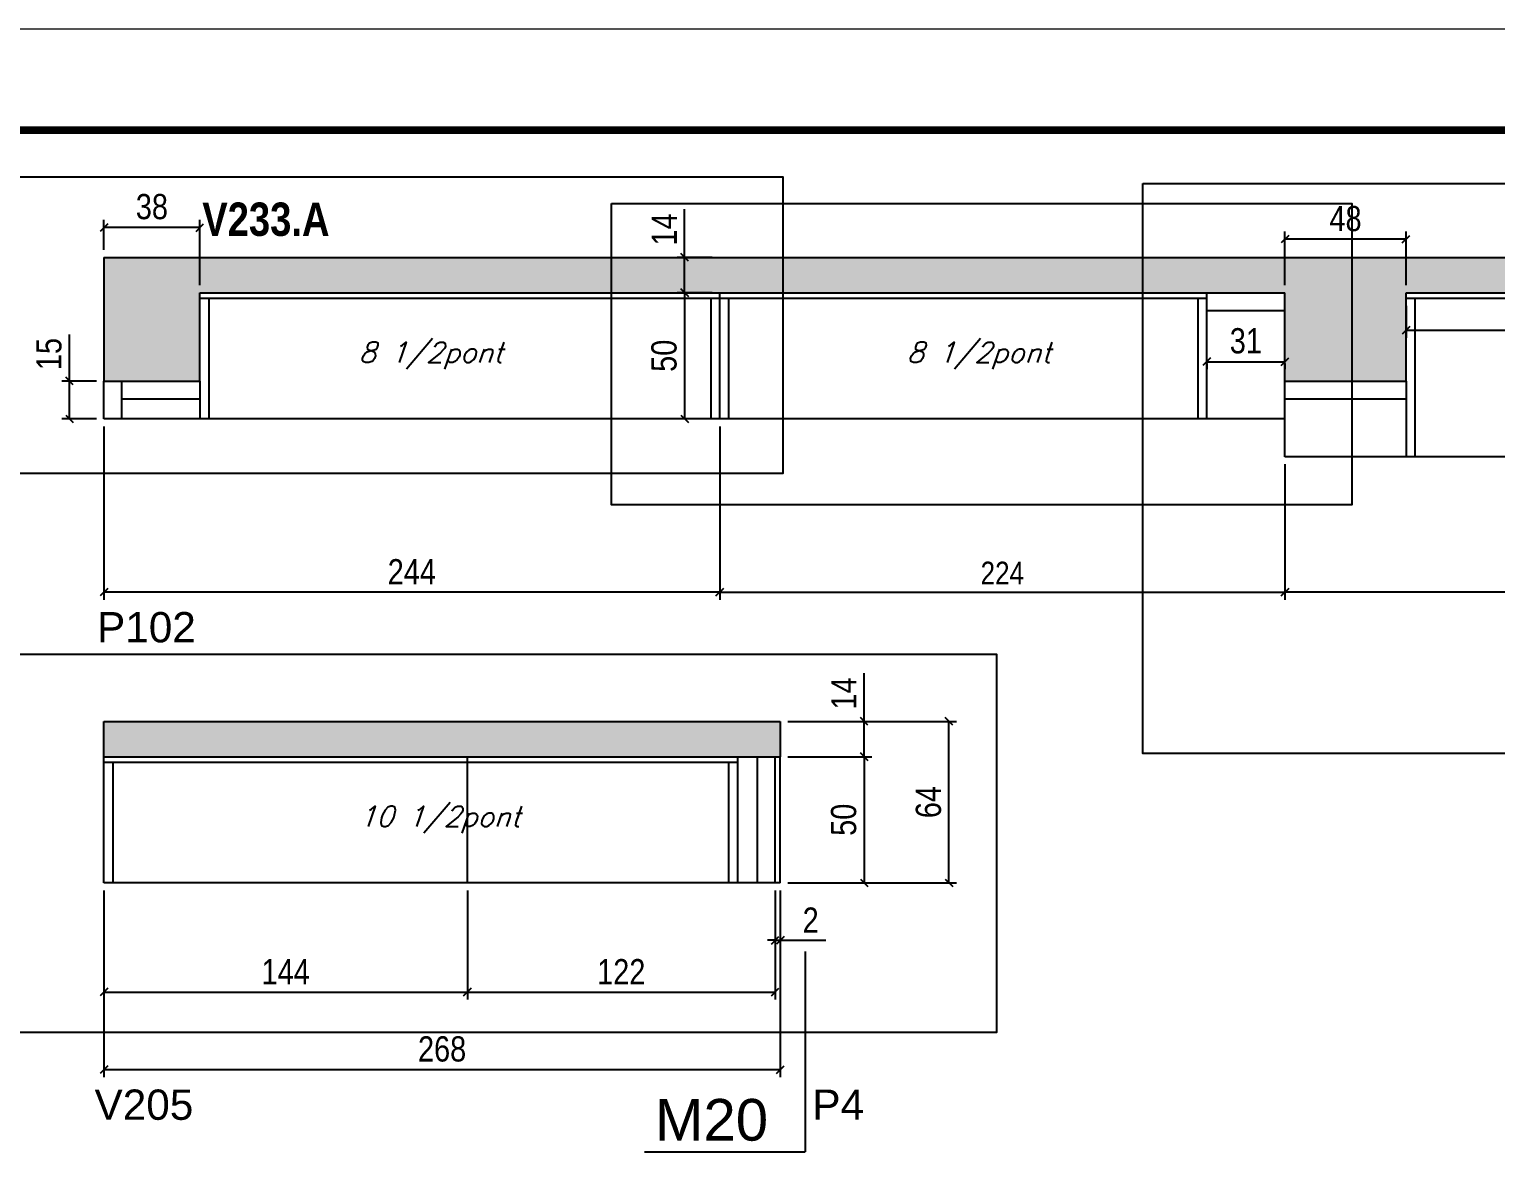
# Model space of a CAD drawing. Extents: x 2603 to 22413, y 1253 to 30260.
# Drawn here: x 7714 to 8295, y 17934 to 18383 of the extents above; entities that cross this region are included whole.
import ezdxf

# ---------------------------------------------------------------- set-up
doc = ezdxf.new("R2010")
doc.units = 0
doc.linetypes.add('DASHED', pattern=[0.75, 0.5, -0.25])
for name, color, linetype in [('5', 5, 'Continuous'), ('COTA', 241, 'Continuous'), ('NOMENCLATURA', 7, 'Continuous'), ('Painéis', 200, 'Continuous'), ('SARR_2.2x7', 40, 'Continuous'), ('SARR_3.5x7', 81, 'Continuous'), ('texto', 7, 'Continuous')]:
    doc.layers.add(name, color=color, linetype=linetype)
doc.layers.add('Folhas', color=255, linetype='Continuous', lineweight=9)
doc.layers.add('SARRAFO DE PRESSAO', color=251, linetype='DASHED', lineweight=9)
doc.styles.add('COTA TECNICA', font='techl___.ttf', dxfattribs={"height": 10})
doc.styles.add('COTA TECNICA-50', font='techl___.ttf', dxfattribs={"height": 9})
doc.styles.add('Romans', font='romans.shx')
doc.styles.get("Standard").update_dxf_attribs({"font": 'arial.ttf'})
doc.styles.add('TECNICA', font='techb___.ttf', dxfattribs={"height": 10})
doc.dimstyles.new('COTA PAINEL-50', dxfattribs={"dimtxt": 9, "dimasz": 3, "dimexe": 3, "dimexo": 3, "dimgap": 3, "dimtad": 1, "dimdec": 1, "dimzin": 12, "dimdsep": 46, "dimtxsty": 'COTA TECNICA-50', "dimblk1": 'OBLIQUE', "dimblk2": 'OBLIQUE', "dimsah": 1, "dimcen": 0.9, "dimclrd": 4, "dimclre": 4, "dimclrt": 240, "dimadec": 1, "dimazin": 3, "dimtfac": 1, "dimtdec": 1, "dimtmove": 0, "dimatfit": 3, "dimfxl": 1, "dimtolj": 1, "dimtzin": 12, "dimarcsym": 0})
doc.dimstyles.new('PAINEL', dxfattribs={"dimtxt": 10, "dimasz": 3, "dimexe": 3, "dimexo": 3, "dimgap": 3, "dimtad": 1, "dimdec": 1, "dimzin": 12, "dimdsep": 46, "dimtxsty": 'COTA TECNICA', "dimblk1": 'OBLIQUE', "dimblk2": 'OBLIQUE', "dimsah": 1, "dimcen": 0.9, "dimclrd": 4, "dimclre": 4, "dimclrt": 240, "dimadec": 1, "dimazin": 3, "dimtfac": 1, "dimtdec": 1, "dimtmove": 0, "dimatfit": 3, "dimfxl": 1, "dimtolj": 1, "dimtzin": 12, "dimarcsym": 0})

# ---------------------------------------------------------------- blocks, each defined once
blk = doc.blocks.new('9999999999')
at = {"layer": 'Folhas'}
blk.add_lwpolyline([(98138.98, 34190.21), (99623.98, 34190.21), (99623.98, 35240.21), (98138.98, 35240.21)], close=True, dxfattribs=at)
at = {"layer": 'Folhas', "color": 30, "const_width": 3}
blk.add_lwpolyline([(98213.98, 34230.21), (99583.98, 34230.21), (99583.98, 35200.21), (98213.98, 35200.21)], close=True, dxfattribs=at)
blk = doc.blocks.new('_Oblique')
at = {"color": 0, "linetype": 'ByBlock', "lineweight": -2}
blk.add_line((-0.5, -0.5), (0.5, 0.5), dxfattribs=at)
blk = doc.blocks.new('*D370')
at = {"layer": 'COTA', "color": 4, "linetype": 'ByBlock', "lineweight": -2, "transparency": 16777216}
for p, q in [((7987.71, 18226.08), (7987.71, 18157.43)), ((8211.71, 18211.08), (8211.71, 18157.43)), ((7987.71, 18160.43), (8211.71, 18160.43))]:
    blk.add_line(p, q, dxfattribs=at)
at = {"layer": 'Defpoints', "color": 0, "linetype": 'ByBlock', "transparency": 16777216}
for p in [(7987.71, 18229.08), (8211.71, 18214.08), (8211.71, 18160.43)]:
    blk.add_point(p, dxfattribs=at)
at = {"layer": 'COTA', "color": 4, "linetype": 'ByBlock', "lineweight": -2, "transparency": 16777216, "xscale": 3, "yscale": 3, "zscale": 3, "rotation": 180}
blk.add_blockref('_Oblique', (7987.71, 18160.43), dxfattribs=at)
at = {"layer": 'COTA', "color": 4, "linetype": 'ByBlock', "lineweight": -2, "transparency": 16777216, "xscale": 3, "yscale": 3, "zscale": 3}
blk.add_blockref('_Oblique', (8211.71, 18160.43), dxfattribs=at)
at = {"layer": 'COTA', "color": 240, "linetype": 'ByBlock', "transparency": 16777216, "insert": (8099.71, 18167.99), "char_height": 9, "attachment_point": 5, "style": 'COTA TECNICA-50'}
blk.add_mtext('\\A1;224', dxfattribs=at)
blk = doc.blocks.new('*D2114')
at = {"layer": 'COTA', "color": 4, "linetype": 'ByBlock', "lineweight": -2, "transparency": 16777216}
for p, q in [((7743.71, 18226.08), (7743.71, 18157.43)), ((7987.71, 18226.08), (7987.71, 18157.43)), ((7987.71, 18160.43), (7743.71, 18160.43))]:
    blk.add_line(p, q, dxfattribs=at)
at = {"layer": 'Defpoints', "color": 0, "linetype": 'ByBlock', "transparency": 16777216}
for p in [(7743.71, 18229.08), (7987.71, 18229.08), (7743.71, 18160.43)]:
    blk.add_point(p, dxfattribs=at)
at = {"layer": 'COTA', "color": 4, "linetype": 'ByBlock', "lineweight": -2, "transparency": 16777216, "xscale": 3, "yscale": 3, "zscale": 3, "rotation": 180}
blk.add_blockref('_Oblique', (7743.71, 18160.43), dxfattribs=at)
at = {"layer": 'COTA', "color": 4, "linetype": 'ByBlock', "lineweight": -2, "transparency": 16777216, "xscale": 3, "yscale": 3, "zscale": 3}
blk.add_blockref('_Oblique', (7987.71, 18160.43), dxfattribs=at)
at = {"layer": 'COTA', "color": 240, "linetype": 'ByBlock', "transparency": 16777216, "insert": (7865.71, 18168.5), "char_height": 10, "attachment_point": 5, "style": 'COTA TECNICA'}
blk.add_mtext('\\A1;244', dxfattribs=at)
blk = doc.blocks.new('*D2115')
at = {"layer": 'COTA', "color": 4, "linetype": 'ByBlock', "lineweight": -2, "transparency": 16777216}
for p, q in [((7730.05, 18244.08), (7730.05, 18262.46)), ((7740.71, 18244.08), (7727.05, 18244.08)), ((7730.05, 18229.08), (7730.05, 18244.08)), ((7740.71, 18229.08), (7727.05, 18229.08))]:
    blk.add_line(p, q, dxfattribs=at)
at = {"layer": 'Defpoints', "color": 0, "linetype": 'ByBlock', "transparency": 16777216}
for p in [(7730.05, 18244.08), (7743.71, 18244.08), (7743.71, 18229.08)]:
    blk.add_point(p, dxfattribs=at)
at = {"layer": 'COTA', "color": 4, "linetype": 'ByBlock', "lineweight": -2, "transparency": 16777216, "xscale": 3, "yscale": 3, "zscale": 3}
for p, rotation in [((7730.05, 18244.08), 90), ((7730.05, 18229.08), 270)]:
    blk.add_blockref('_Oblique', p, dxfattribs=dict(at, rotation=rotation))
at = {"layer": 'COTA', "color": 240, "linetype": 'ByBlock', "transparency": 16777216, "insert": (7721.94, 18254.77), "char_height": 10, "attachment_point": 5, "rotation": 90, "style": 'COTA TECNICA'}
blk.add_mtext('\\A1;15', dxfattribs=at)
blk = doc.blocks.new('*D2116')
at = {"layer": 'COTA', "color": 4, "linetype": 'ByBlock', "lineweight": -2, "transparency": 16777216}
for p, q in [((8211.71, 18211.08), (8211.71, 18157.43)), ((8455.71, 18211.08), (8455.71, 18157.43)), ((8455.71, 18160.43), (8211.71, 18160.43))]:
    blk.add_line(p, q, dxfattribs=at)
at = {"layer": 'Defpoints', "color": 0, "linetype": 'ByBlock', "transparency": 16777216}
for p in [(8211.71, 18214.08), (8455.71, 18214.08), (8211.71, 18160.43)]:
    blk.add_point(p, dxfattribs=at)
at = {"layer": 'COTA', "color": 4, "linetype": 'ByBlock', "lineweight": -2, "transparency": 16777216, "xscale": 3, "yscale": 3, "zscale": 3, "rotation": 180}
blk.add_blockref('_Oblique', (8211.71, 18160.43), dxfattribs=at)
at = {"layer": 'COTA', "color": 4, "linetype": 'ByBlock', "lineweight": -2, "transparency": 16777216, "xscale": 3, "yscale": 3, "zscale": 3}
blk.add_blockref('_Oblique', (8455.71, 18160.43), dxfattribs=at)
at = {"layer": 'COTA', "color": 240, "linetype": 'ByBlock', "transparency": 16777216, "insert": (8333.71, 18168.5), "char_height": 10, "attachment_point": 5, "style": 'COTA TECNICA'}
blk.add_mtext('\\A1;244', dxfattribs=at)
blk = doc.blocks.new('*D2117')
at = {"layer": 'COTA', "color": 4, "linetype": 'ByBlock', "lineweight": -2, "transparency": 16777216}
for p, q in [((8180.71, 18251.73), (8211.71, 18251.73)), ((8180.71, 18251.08), (8180.71, 18248.73)), ((8211.71, 18251.08), (8211.71, 18248.73))]:
    blk.add_line(p, q, dxfattribs=at)
at = {"layer": 'Defpoints', "color": 0, "linetype": 'ByBlock', "transparency": 16777216}
for p in [(8180.71, 18254.08), (8211.71, 18254.08), (8211.71, 18251.73)]:
    blk.add_point(p, dxfattribs=at)
at = {"layer": 'COTA', "color": 4, "linetype": 'ByBlock', "lineweight": -2, "transparency": 16777216, "xscale": 3, "yscale": 3, "zscale": 3, "rotation": 180}
blk.add_blockref('_Oblique', (8180.71, 18251.73), dxfattribs=at)
at = {"layer": 'COTA', "color": 4, "linetype": 'ByBlock', "lineweight": -2, "transparency": 16777216, "xscale": 3, "yscale": 3, "zscale": 3}
blk.add_blockref('_Oblique', (8211.71, 18251.73), dxfattribs=at)
at = {"layer": 'COTA', "color": 240, "linetype": 'ByBlock', "transparency": 16777216, "insert": (8196.21, 18259.95), "char_height": 10, "attachment_point": 5, "style": 'COTA TECNICA'}
blk.add_mtext('\\A1;31', dxfattribs=at)
blk = doc.blocks.new('*D2118')
at = {"layer": 'COTA', "color": 4, "linetype": 'ByBlock', "lineweight": -2, "transparency": 16777216}
for p, q in [((8211.71, 18282.08), (8211.71, 18303.28)), ((8259.71, 18300.28), (8211.71, 18300.28)), ((8259.71, 18282.08), (8259.71, 18303.28))]:
    blk.add_line(p, q, dxfattribs=at)
at = {"layer": 'Defpoints', "color": 0, "linetype": 'ByBlock', "transparency": 16777216}
for p in [(8211.71, 18300.28), (8211.71, 18279.08), (8259.71, 18279.08)]:
    blk.add_point(p, dxfattribs=at)
at = {"layer": 'COTA', "color": 4, "linetype": 'ByBlock', "lineweight": -2, "transparency": 16777216, "xscale": 3, "yscale": 3, "zscale": 3, "rotation": 180}
blk.add_blockref('_Oblique', (8211.71, 18300.28), dxfattribs=at)
at = {"layer": 'COTA', "color": 4, "linetype": 'ByBlock', "lineweight": -2, "transparency": 16777216, "xscale": 3, "yscale": 3, "zscale": 3}
blk.add_blockref('_Oblique', (8259.71, 18300.28), dxfattribs=at)
at = {"layer": 'COTA', "color": 240, "linetype": 'ByBlock', "transparency": 16777216, "insert": (8235.71, 18308.38), "char_height": 10, "attachment_point": 5, "style": 'COTA TECNICA'}
blk.add_mtext('\\A1;48', dxfattribs=at)
blk = doc.blocks.new('*D2119')
at = {"layer": 'COTA', "color": 4, "linetype": 'ByBlock', "lineweight": -2, "transparency": 16777216}
for p, q in [((7743.71, 18296.08), (7743.71, 18307.88)), ((7781.71, 18304.88), (7743.71, 18304.88)), ((7781.71, 18282.08), (7781.71, 18307.88))]:
    blk.add_line(p, q, dxfattribs=at)
at = {"layer": 'Defpoints', "color": 0, "linetype": 'ByBlock', "transparency": 16777216}
for p in [(7743.71, 18304.88), (7743.71, 18293.08), (7781.71, 18279.08)]:
    blk.add_point(p, dxfattribs=at)
at = {"layer": 'COTA', "color": 4, "linetype": 'ByBlock', "lineweight": -2, "transparency": 16777216, "xscale": 3, "yscale": 3, "zscale": 3, "rotation": 180}
blk.add_blockref('_Oblique', (7743.71, 18304.88), dxfattribs=at)
at = {"layer": 'COTA', "color": 4, "linetype": 'ByBlock', "lineweight": -2, "transparency": 16777216, "xscale": 3, "yscale": 3, "zscale": 3}
blk.add_blockref('_Oblique', (7781.71, 18304.88), dxfattribs=at)
at = {"layer": 'COTA', "color": 240, "linetype": 'ByBlock', "transparency": 16777216, "insert": (7762.71, 18313.12), "char_height": 10, "attachment_point": 5, "style": 'COTA TECNICA'}
blk.add_mtext('\\A1;38', dxfattribs=at)
blk = doc.blocks.new('*D2127')
at = {"layer": 'COTA', "color": 4, "linetype": 'ByBlock', "lineweight": -2, "transparency": 16777216}
for p, q in [((7743.71, 18042.23), (7743.71, 17968.24)), ((8011.71, 18042.23), (8011.71, 17968.24)), ((7743.71, 17971.24), (8011.71, 17971.24))]:
    blk.add_line(p, q, dxfattribs=at)
at = {"layer": 'Defpoints', "color": 0, "linetype": 'ByBlock', "transparency": 16777216}
for p in [(7743.71, 18045.23), (8011.71, 18045.23), (8011.71, 17971.24)]:
    blk.add_point(p, dxfattribs=at)
at = {"layer": 'COTA', "color": 4, "linetype": 'ByBlock', "lineweight": -2, "transparency": 16777216, "xscale": 3, "yscale": 3, "zscale": 3, "rotation": 180}
blk.add_blockref('_Oblique', (7743.71, 17971.24), dxfattribs=at)
at = {"layer": 'COTA', "color": 4, "linetype": 'ByBlock', "lineweight": -2, "transparency": 16777216, "xscale": 3, "yscale": 3, "zscale": 3}
blk.add_blockref('_Oblique', (8011.71, 17971.24), dxfattribs=at)
at = {"layer": 'COTA', "color": 240, "linetype": 'ByBlock', "transparency": 16777216, "insert": (7877.71, 17979.37), "char_height": 10, "attachment_point": 5, "style": 'COTA TECNICA'}
blk.add_mtext('\\A1;268', dxfattribs=at)
blk = doc.blocks.new('*D2128')
at = {"layer": 'COTA', "color": 4, "linetype": 'ByBlock', "lineweight": -2, "transparency": 16777216}
for p, q in [((8009.71, 18042.23), (8009.71, 18019.47)), ((8011.71, 18042.23), (8011.71, 18019.47)), ((8009.71, 18022.47), (8006.71, 18022.47)), ((8009.71, 18022.47), (8011.71, 18022.47)), ((8011.71, 18022.47), (8029.82, 18022.47))]:
    blk.add_line(p, q, dxfattribs=at)
at = {"layer": 'Defpoints', "color": 0, "linetype": 'ByBlock', "transparency": 16777216}
for p in [(8009.71, 18045.23), (8011.71, 18045.23), (8011.71, 18022.47)]:
    blk.add_point(p, dxfattribs=at)
at = {"layer": 'COTA', "color": 4, "linetype": 'ByBlock', "lineweight": -2, "transparency": 16777216, "xscale": 3, "yscale": 3, "zscale": 3}
blk.add_blockref('_Oblique', (8009.71, 18022.47), dxfattribs=at)
at = {"layer": 'COTA', "color": 4, "linetype": 'ByBlock', "lineweight": -2, "transparency": 16777216, "xscale": 3, "yscale": 3, "zscale": 3, "rotation": 180}
blk.add_blockref('_Oblique', (8011.71, 18022.47), dxfattribs=at)
at = {"layer": 'COTA', "color": 240, "linetype": 'ByBlock', "transparency": 16777216, "insert": (8023.77, 18030.47), "char_height": 10, "attachment_point": 5, "style": 'COTA TECNICA'}
blk.add_mtext('\\A1;2', dxfattribs=at)
blk = doc.blocks.new('*D2081')
at = {"layer": 'COTA', "color": 4, "linetype": 'ByBlock', "lineweight": -2, "transparency": 16777216}
for p, q in [((7743.71, 18042.23), (7743.71, 17998.98)), ((7887.71, 18042.23), (7887.71, 17998.98)), ((7743.71, 18001.98), (7887.71, 18001.98))]:
    blk.add_line(p, q, dxfattribs=at)
at = {"layer": 'Defpoints', "color": 0, "linetype": 'ByBlock', "transparency": 16777216}
for p in [(7743.71, 18045.23), (7887.71, 18045.23), (7887.71, 18001.98)]:
    blk.add_point(p, dxfattribs=at)
at = {"layer": 'COTA', "color": 4, "linetype": 'ByBlock', "lineweight": -2, "transparency": 16777216, "xscale": 3, "yscale": 3, "zscale": 3, "rotation": 180}
blk.add_blockref('_Oblique', (7743.71, 18001.98), dxfattribs=at)
at = {"layer": 'COTA', "color": 4, "linetype": 'ByBlock', "lineweight": -2, "transparency": 16777216, "xscale": 3, "yscale": 3, "zscale": 3}
blk.add_blockref('_Oblique', (7887.71, 18001.98), dxfattribs=at)
at = {"layer": 'COTA', "color": 240, "linetype": 'ByBlock', "transparency": 16777216, "insert": (7815.71, 18010.05), "char_height": 10, "attachment_point": 5, "style": 'COTA TECNICA'}
blk.add_mtext('\\A1;144', dxfattribs=at)
blk = doc.blocks.new('*D2082')
at = {"layer": 'COTA', "color": 4, "linetype": 'ByBlock', "lineweight": -2, "transparency": 16777216}
for p, q in [((7887.71, 18042.23), (7887.71, 17998.98)), ((8009.71, 18042.23), (8009.71, 17998.98)), ((7887.71, 18001.98), (8009.71, 18001.98))]:
    blk.add_line(p, q, dxfattribs=at)
at = {"layer": 'Defpoints', "color": 0, "linetype": 'ByBlock', "transparency": 16777216}
for p in [(7887.71, 18045.23), (8009.71, 18045.23), (8009.71, 18001.98)]:
    blk.add_point(p, dxfattribs=at)
at = {"layer": 'COTA', "color": 4, "linetype": 'ByBlock', "lineweight": -2, "transparency": 16777216, "xscale": 3, "yscale": 3, "zscale": 3, "rotation": 180}
blk.add_blockref('_Oblique', (7887.71, 18001.98), dxfattribs=at)
at = {"layer": 'COTA', "color": 4, "linetype": 'ByBlock', "lineweight": -2, "transparency": 16777216, "xscale": 3, "yscale": 3, "zscale": 3}
blk.add_blockref('_Oblique', (8009.71, 18001.98), dxfattribs=at)
at = {"layer": 'COTA', "color": 240, "linetype": 'ByBlock', "transparency": 16777216, "insert": (7948.71, 18010.03), "char_height": 10, "attachment_point": 5, "style": 'COTA TECNICA'}
blk.add_mtext('\\A1;122', dxfattribs=at)
blk = doc.blocks.new('*D2083')
at = {"layer": 'COTA', "color": 4, "linetype": 'ByBlock', "lineweight": -2, "transparency": 16777216}
for p, q in [((7984.71, 18279.08), (7970.81, 18279.08)), ((7973.81, 18279.08), (7973.81, 18229.08)), ((7984.71, 18229.08), (7970.81, 18229.08))]:
    blk.add_line(p, q, dxfattribs=at)
at = {"layer": 'Defpoints', "color": 0, "linetype": 'ByBlock', "transparency": 16777216}
for p in [(7987.71, 18279.08), (7973.81, 18229.08), (7987.71, 18229.08)]:
    blk.add_point(p, dxfattribs=at)
at = {"layer": 'COTA', "color": 4, "linetype": 'ByBlock', "lineweight": -2, "transparency": 16777216, "xscale": 3, "yscale": 3, "zscale": 3}
for p, rotation in [((7973.81, 18279.08), 90), ((7973.81, 18229.08), 270)]:
    blk.add_blockref('_Oblique', p, dxfattribs=dict(at, rotation=rotation))
at = {"layer": 'COTA', "color": 240, "linetype": 'ByBlock', "transparency": 16777216, "insert": (7965.7, 18254.08), "char_height": 10, "attachment_point": 5, "rotation": 90, "style": 'COTA TECNICA'}
blk.add_mtext('\\A1;50', dxfattribs=at)
blk = doc.blocks.new('*D2084')
at = {"layer": 'COTA', "color": 4, "linetype": 'ByBlock', "lineweight": -2, "transparency": 16777216}
for p, q in [((8014.71, 18095.23), (8047.98, 18095.23)), ((8044.98, 18095.23), (8044.98, 18045.23)), ((8014.71, 18045.23), (8047.98, 18045.23))]:
    blk.add_line(p, q, dxfattribs=at)
at = {"layer": 'Defpoints', "color": 0, "linetype": 'ByBlock', "transparency": 16777216}
for p in [(8011.71, 18095.23), (8011.71, 18045.23), (8044.98, 18045.23)]:
    blk.add_point(p, dxfattribs=at)
at = {"layer": 'COTA', "color": 4, "linetype": 'ByBlock', "lineweight": -2, "transparency": 16777216, "xscale": 3, "yscale": 3, "zscale": 3}
for p, rotation in [((8044.98, 18095.23), 90), ((8044.98, 18045.23), 270)]:
    blk.add_blockref('_Oblique', p, dxfattribs=dict(at, rotation=rotation))
at = {"layer": 'COTA', "color": 240, "linetype": 'ByBlock', "transparency": 16777216, "insert": (8036.87, 18070.23), "char_height": 10, "attachment_point": 5, "rotation": 90, "style": 'COTA TECNICA'}
blk.add_mtext('\\A1;50', dxfattribs=at)
blk = doc.blocks.new('*D2085')
at = {"layer": 'COTA', "color": 4, "linetype": 'ByBlock', "lineweight": -2, "transparency": 16777216}
for p, q in [((8044.98, 18109.23), (8044.98, 18128.35)), ((8014.71, 18109.23), (8047.98, 18109.23)), ((8044.98, 18095.23), (8044.98, 18109.23)), ((8014.71, 18095.23), (8047.98, 18095.23))]:
    blk.add_line(p, q, dxfattribs=at)
at = {"layer": 'Defpoints', "color": 0, "linetype": 'ByBlock', "transparency": 16777216}
for p in [(8011.71, 18109.23), (8044.98, 18109.23), (8011.71, 18095.23)]:
    blk.add_point(p, dxfattribs=at)
at = {"layer": 'COTA', "color": 4, "linetype": 'ByBlock', "lineweight": -2, "transparency": 16777216, "xscale": 3, "yscale": 3, "zscale": 3}
for p, rotation in [((8044.98, 18109.23), 90), ((8044.98, 18095.23), 270)]:
    blk.add_blockref('_Oblique', p, dxfattribs=dict(at, rotation=rotation))
at = {"layer": 'COTA', "color": 240, "linetype": 'ByBlock', "transparency": 16777216, "insert": (8036.91, 18120.29), "char_height": 10, "attachment_point": 5, "rotation": 90, "style": 'COTA TECNICA'}
blk.add_mtext('\\A1;14', dxfattribs=at)
blk = doc.blocks.new('*D2086')
at = {"layer": 'COTA', "color": 4, "linetype": 'ByBlock', "lineweight": -2, "transparency": 16777216}
for p, q in [((8014.71, 18109.23), (8081.58, 18109.23)), ((8078.58, 18045.23), (8078.58, 18109.23)), ((8014.71, 18045.23), (8081.58, 18045.23))]:
    blk.add_line(p, q, dxfattribs=at)
at = {"layer": 'Defpoints', "color": 0, "linetype": 'ByBlock', "transparency": 16777216}
for p in [(8011.71, 18109.23), (8078.58, 18109.23), (8011.71, 18045.23)]:
    blk.add_point(p, dxfattribs=at)
at = {"layer": 'COTA', "color": 4, "linetype": 'ByBlock', "lineweight": -2, "transparency": 16777216, "xscale": 3, "yscale": 3, "zscale": 3}
for p, rotation in [((8078.58, 18109.23), 90), ((8078.58, 18045.23), 270)]:
    blk.add_blockref('_Oblique', p, dxfattribs=dict(at, rotation=rotation))
at = {"layer": 'COTA', "color": 240, "linetype": 'ByBlock', "transparency": 16777216, "insert": (8070.48, 18077.23), "char_height": 10, "attachment_point": 5, "rotation": 90, "style": 'COTA TECNICA'}
blk.add_mtext('\\A1;64', dxfattribs=at)
blk = doc.blocks.new('*D1541')
at = {"layer": 'COTA', "color": 4, "linetype": 'ByBlock', "lineweight": -2, "transparency": 16777216}
for p, q in [((7973.81, 18293.08), (7973.81, 18312.2)), ((7984.71, 18293.08), (7970.81, 18293.08)), ((7973.81, 18279.08), (7973.81, 18293.08)), ((7984.71, 18279.08), (7970.81, 18279.08))]:
    blk.add_line(p, q, dxfattribs=at)
at = {"layer": 'Defpoints', "color": 0, "linetype": 'ByBlock', "transparency": 16777216}
for p in [(7973.81, 18293.08), (7987.71, 18293.08), (7987.71, 18279.08)]:
    blk.add_point(p, dxfattribs=at)
at = {"layer": 'COTA', "color": 4, "linetype": 'ByBlock', "lineweight": -2, "transparency": 16777216, "xscale": 3, "yscale": 3, "zscale": 3}
for p, rotation in [((7973.81, 18293.08), 90), ((7973.81, 18279.08), 270)]:
    blk.add_blockref('_Oblique', p, dxfattribs=dict(at, rotation=rotation))
at = {"layer": 'COTA', "color": 240, "linetype": 'ByBlock', "transparency": 16777216, "insert": (7965.74, 18304.14), "char_height": 10, "attachment_point": 5, "rotation": 90, "style": 'COTA TECNICA'}
blk.add_mtext('\\A1;14', dxfattribs=at)
blk = doc.blocks.new('*D3279')
at = {"layer": 'COTA', "color": 4, "lineweight": -2, "transparency": 16777216}
for p, q in [((8259.71, 18273.88), (8259.71, 18261.14)), ((8455.71, 18273.88), (8455.71, 18261.14)), ((8455.71, 18264.14), (8259.71, 18264.14))]:
    blk.add_line(p, q, dxfattribs=at)
at = {"layer": 'Defpoints', "color": 0, "transparency": 16777216}
for p in [(8259.71, 18276.88), (8455.71, 18276.88), (8259.71, 18264.14)]:
    blk.add_point(p, dxfattribs=at)
at = {"layer": 'COTA', "color": 4, "lineweight": -2, "transparency": 16777216, "xscale": 3, "yscale": 3, "zscale": 3, "rotation": 180}
blk.add_blockref('_Oblique', (8259.71, 18264.14), dxfattribs=at)
at = {"layer": 'COTA', "color": 4, "lineweight": -2, "transparency": 16777216, "xscale": 3, "yscale": 3, "zscale": 3}
blk.add_blockref('_Oblique', (8455.71, 18264.14), dxfattribs=at)
at = {"layer": 'COTA', "color": 240, "transparency": 16777216, "insert": (8357.71, 18272.27), "char_height": 10, "attachment_point": 5, "style": 'COTA TECNICA'}
blk.add_mtext('\\A1;196', dxfattribs=at)

msp = doc.modelspace()

# ---------------------------------------------------------------- hatches: boundary and pattern name
at = {"layer": 'COTA', "linetype": 'ByBlock'}
h = msp.add_hatch(dxfattribs=at)
h.set_pattern_fill('AR-CONC', color=256, scale=0.03)
h.set_pattern_definition([(50, (-126416.7612, -5341.776), (5.46554007, -0.47817257), [0.5715, -6.2865]), (355, (-126416.761, -5341.776), (-1.05730264, 5.73170536), [0.4572, -5.02921753]), (100.4514447, (-126416.306, -5341.816), (4.40823741, 5.25353256), [0.48570026, -5.34270734]), (46.1842, (-126416.761, -5340.252), (8.13237123, -1.26126984), [0.85725, -9.42975]), (96.6355576, (-126416.0835, -5340.357), (7.122124, 7.42278374), [0.7285507, -8.01406824]), (351.184151, (-126416.761, -5340.252), (7.122124, 7.42278374), [0.685799, -7.54379196]), (21, (-126415.9992, -5340.633), (4.54843174, -3.06795595), [0.5715, -6.2865]), (326, (-126415.999, -5340.633), (1.85406085, 5.52563898), [0.4572, -5.0292]), (71.451445, (-126415.62, -5340.889), (6.40249258, 2.45768307), [0.48570026, -5.34269813]), (37.5, (-126416.7612, -5341.776), (0.092658098, 2.536651166), [0, -4.96824, 0, -5.1054, 0, -5.04825]), (7.5, (-126416.7612, -5341.776), (2.004589875, 3.005417245), [0, -2.91084, 0, -4.85394, 0, -1.92405]), (327.5, (-126418.4605, -5341.776), (4.067717855, -0.17186232), [0, -1.905, 0, -5.9436, 0, -7.8867]), (317.5, (-126419.2225, -5341.776), (4.44387544, 0.76279473), [0, -2.4765, 0, -3.94716, 0, -5.6007])])
h.paths.add_polyline_path([(7743.71, 18293.08), (7743.71, 18244.08), (7781.71, 18244.08), (7781.71, 18279.08), (8211.71, 18279.08), (8211.71, 18244.08), (8259.71, 18244.08), (8259.71, 18279.08), (8719.71, 18279.08), (8719.71, 18229.08), (8746.71, 18229.08), (8746.71, 18293.08)])
h = msp.add_hatch(dxfattribs=at)
h.set_pattern_fill('AR-CONC', color=256, scale=0.03)
h.set_pattern_definition([(50, (-126426.7612, -5322.1335), (5.46554007, -0.47817257), [0.5715, -6.2865]), (355, (-126426.761, -5322.1335), (-1.05730264, 5.73170536), [0.4572, -5.02921753]), (100.4514447, (-126426.306, -5322.1733), (4.40823741, 5.25353256), [0.48570026, -5.34270734]), (46.1842, (-126426.761, -5320.6095), (8.13237123, -1.26126984), [0.85725, -9.42975]), (96.6355576, (-126426.0835, -5320.7146), (7.122124, 7.42278374), [0.7285507, -8.01406824]), (351.184151, (-126426.761, -5320.6095), (7.122124, 7.42278374), [0.685799, -7.54379196]), (21, (-126425.9992, -5320.9905), (4.54843174, -3.06795595), [0.5715, -6.2865]), (326, (-126425.999, -5320.9905), (1.85406085, 5.52563898), [0.4572, -5.0292]), (71.451445, (-126425.62, -5321.246), (6.40249258, 2.45768307), [0.48570026, -5.34269813]), (37.5, (-126426.7612, -5322.1335), (0.092658098, 2.536651166), [0, -4.96824, 0, -5.1054, 0, -5.04825]), (7.5, (-126426.7612, -5322.1335), (2.004589875, 3.005417245), [0, -2.91084, 0, -4.85394, 0, -1.92405]), (327.5, (-126428.4605, -5322.1335), (4.067717855, -0.17186232), [0, -1.905, 0, -5.9436, 0, -7.8867]), (317.5, (-126429.2225, -5322.1335), (4.44387544, 0.76279473), [0, -2.4765, 0, -3.94716, 0, -5.6007])])
h.paths.add_polyline_path([(7743.71, 18109.23), (7743.71, 18095.23), (8011.71, 18095.23), (8011.71, 18109.23)])

# ---------------------------------------------------------------- linework, layer by layer
for p, q in [((7743.71, 18293.08), (7743.71, 18244.08)), ((7743.71, 18293.08), (8746.71, 18293.08)), ((8180.71, 18229.08), (8180.71, 18279.08)), ((7743.71, 18095.23), (7743.71, 18109.23)), ((7743.71, 18109.23), (8011.71, 18109.23)), ((8011.71, 18109.23), (8011.71, 18095.23))]:
    msp.add_line(p, q, dxfattribs=at)
at = {"layer": 'COTA'}
for points in [[(7704.23, 18324.97), (8012.71, 18324.97), (8012.71, 18207.38), (7704.23, 18207.38)], [(8155.41, 18322.28), (8892.21, 18322.28), (8892.21, 18096.55), (8155.41, 18096.55)], [(7944.82, 18314.37), (8238.17, 18314.37), (8238.17, 18195.05), (7944.82, 18195.05)]]:
    msp.add_lwpolyline(points, close=True, dxfattribs=at)
at = {"layer": 'COTA', "elevation": 0}
msp.add_lwpolyline([(7705.29, 18135.8), (8097.47, 18135.8), (8097.47, 17985.92), (7705.29, 17985.92)], close=True, dxfattribs=at)
at = {"layer": 'NOMENCLATURA', "linetype": 'Continuous'}
for p in [(8021.63, 18018.01), (7957.93, 17938.67)]:
    msp.add_line(p, (8021.63, 17938.67), dxfattribs=at)
at = {"layer": 'Painéis', "linetype": 'Continuous'}
for p, q in [((7781.71, 18279.08), (8211.71, 18279.08)), ((7781.71, 18244.08), (7781.71, 18279.08)), ((7987.71, 18229.08), (7987.71, 18279.08)), ((8211.71, 18214.08), (8211.71, 18279.08)), ((8259.71, 18279.08), (8719.71, 18279.08)), ((8259.71, 18244.08), (8259.71, 18279.08)), ((7743.71, 18229.08), (7743.71, 18244.08)), ((7743.71, 18244.08), (7781.71, 18244.08)), ((8211.71, 18244.08), (8259.71, 18244.08)), ((8211.71, 18229.08), (7743.71, 18229.08)), ((8746.71, 18214.08), (8211.71, 18214.08)), ((7743.71, 18095.23), (8011.71, 18095.23)), ((7743.71, 18045.23), (7743.71, 18095.23)), ((7887.71, 18045.23), (7887.71, 18095.23)), ((8009.71, 18045.23), (8009.71, 18095.23)), ((8011.71, 18045.23), (8011.71, 18095.23)), ((8011.71, 18045.23), (7743.71, 18045.23))]:
    msp.add_line(p, q, dxfattribs=at)
at = {"layer": 'SARR_2.2x7', "linetype": 'Continuous'}
for p, q in [((7781.71, 18276.88), (7987.71, 18276.88)), ((7987.71, 18276.88), (8180.71, 18276.88)), ((8259.71, 18276.88), (8455.71, 18276.88)), ((8180.71, 18272.08), (8211.71, 18272.08)), ((7750.71, 18244.08), (7750.71, 18229.08)), ((7750.71, 18237.08), (7781.71, 18237.08)), ((8211.71, 18237.08), (8259.71, 18237.08)), ((8002.71, 18045.23), (8002.71, 18095.23)), ((7743.71, 18093.03), (7994.71, 18093.03))]:
    msp.add_line(p, q, dxfattribs=at)
at = {"layer": 'SARR_3.5x7'}
for p, q in [((7785.21, 18276.88), (7785.21, 18229.08)), ((7984.21, 18276.88), (7984.21, 18229.08)), ((7991.21, 18276.88), (7991.21, 18229.08)), ((8177.21, 18276.88), (8177.21, 18229.08)), ((8263.21, 18276.88), (8263.21, 18214.08)), ((7781.71, 18244.08), (7781.71, 18229.08)), ((8259.71, 18244.08), (8259.71, 18214.08)), ((7994.71, 18095.23), (7994.71, 18045.23)), ((7747.21, 18093.03), (7747.21, 18045.23)), ((7991.21, 18093.03), (7991.21, 18045.23))]:
    msp.add_line(p, q, dxfattribs=at)

# ---------------------------------------------------------------- block references
at = {"layer": 'SARRAFO DE PRESSAO', "color": 6, "linetype": 'ByBlock'}
msp.add_blockref('9999999999', (-90781.01, -16856.78), dxfattribs=at)

# ---------------------------------------------------------------- texts
at = {"layer": '5', "linetype": 'Continuous'}
for s, rotation, p in [('P102', 359.99996, (7740.97, 18140.53)), ('V205', 0.00004, (7739.98, 17951.34)), ('P4', 0.00004, (8024.43, 17951.34))]:
    msp.add_text(s, height=12, rotation=rotation, dxfattribs=at).set_placement(p)
at = {"layer": 'NOMENCLATURA', "style": 'TECNICA'}
msp.add_text('V233.A', height=13.2, dxfattribs=at).set_placement((7782.67, 18301.6))
at = {"layer": 'NOMENCLATURA', "linetype": 'Continuous'}
msp.add_text('M20', height=16.5, dxfattribs=at).set_placement((7962.07, 17943.1))
at = {"layer": 'texto', "color": 2, "char_height": 8, "attachment_point": 5, "style": 'Romans'}
for s, insert in [('{\\Q19;\\C256;8 1/2pont}', (7873.21, 18254.08)), ('{\\Q19;\\C256;8 1/2pont}', (8090.41, 18254.08)), ('{\\Q19;\\C256;10 1/2pont}', (7876.71, 18070.23))]:
    msp.add_mtext(s, dxfattribs=dict(at, insert=insert))

# ---------------------------------------------------------------- dimensions: what is measured, and where the dimension line sits
at = {"layer": 'COTA', "linetype": 'ByBlock'}
for base, p1, p2, picture, middle in [((7743.71, 18304.88), (7781.71, 18279.08), (7743.71, 18293.08), '*D2119', (7762.71, 18313.12)), ((8211.71, 18300.28), (8259.71, 18279.08), (8211.71, 18279.08), '*D2118', (8235.71, 18308.38)), ((8211.71, 18251.73), (8180.71, 18254.08), (8211.71, 18254.08), '*D2117', (8196.21, 18259.95)), ((7887.71, 18001.98), (7743.71, 18045.23), (7887.71, 18045.23), '*D2081', (7815.71, 18010.05)), ((8011.71, 18022.47), (8009.71, 18045.23), (8011.71, 18045.23), '*D2128', (8023.77, 18030.47))]:
    dim = msp.add_linear_dim(base=base, p1=p1, p2=p2, dimstyle='PAINEL', dxfattribs=at)
    dim.commit()
    dim.dimension.update_dxf_attribs({"geometry": picture, "text_midpoint": middle})
for base, p1, p2, angle, picture, middle in [((7973.81, 18293.08), (7987.71, 18279.08), (7987.71, 18293.08), 90, '*D1541', (7965.74, 18304.14)), ((7973.81, 18229.08), (7987.71, 18279.08), (7987.71, 18229.08), 90, '*D2083', (7965.7, 18254.08)), ((7730.05, 18244.08), (7743.71, 18229.08), (7743.71, 18244.08), 90, '*D2115', (7721.94, 18254.77)), ((7743.71, 18160.43), (7987.71, 18229.08), (7743.71, 18229.08), 180, '*D2114', (7865.71, 18168.5)), ((8211.71, 18160.43), (8455.71, 18214.08), (8211.71, 18214.08), 180, '*D2116', (8333.71, 18168.5)), ((8044.98, 18109.23), (8011.71, 18095.23), (8011.71, 18109.23), 90, '*D2085', (8036.91, 18120.29)), ((8078.58, 18109.23), (8011.71, 18045.23), (8011.71, 18109.23), 90, '*D2086', (8070.48, 18077.23)), ((8044.98, 18045.23), (8011.71, 18095.23), (8011.71, 18045.23), 90, '*D2084', (8036.87, 18070.23)), ((8011.71, 17971.24), (7743.71, 18045.23), (8011.71, 18045.23), 180, '*D2127', (7877.71, 17979.37))]:
    dim = msp.add_linear_dim(base=base, p1=p1, p2=p2, angle=angle, dimstyle='PAINEL', dxfattribs=at)
    dim.commit()
    dim.dimension.update_dxf_attribs({"geometry": picture, "text_midpoint": middle})
at = {"layer": 'COTA'}
dim = msp.add_linear_dim(base=(8259.71, 18264.14), p1=(8455.71, 18276.88), p2=(8259.71, 18276.88), dimstyle='PAINEL', dxfattribs=at)
dim.commit()
dim.dimension.update_dxf_attribs({"geometry": '*D3279', "text_midpoint": (8357.71, 18272.27)})
at = {"layer": 'COTA', "linetype": 'ByBlock'}
dim = msp.add_linear_dim(base=(8211.71, 18160.43), p1=(7987.71, 18229.08), p2=(8211.71, 18214.08), angle=180, dimstyle='COTA PAINEL-50', override={"dimarcsym": 1}, dxfattribs=at)
dim.commit()
dim.dimension.update_dxf_attribs({"geometry": '*D370', "text_midpoint": (8099.71, 18167.99)})
dim = msp.add_linear_dim(base=(8009.71, 18001.98), p1=(7887.71, 18045.23), p2=(8009.71, 18045.23), dimstyle='PAINEL', override={"dimtmove": 1}, dxfattribs=at)
dim.commit()
dim.dimension.update_dxf_attribs({"geometry": '*D2082', "text_midpoint": (7948.71, 18010.03)})

doc.saveas('drawing.dxf')
